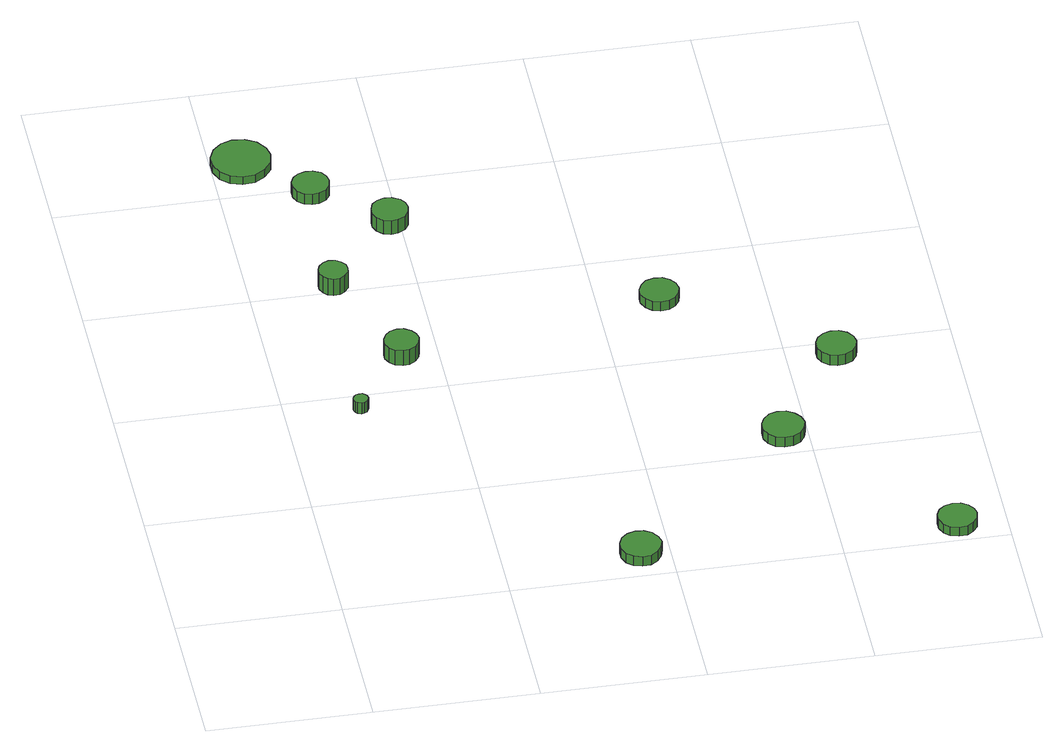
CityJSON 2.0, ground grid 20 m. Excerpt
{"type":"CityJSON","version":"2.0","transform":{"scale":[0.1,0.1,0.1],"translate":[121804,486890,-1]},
"CityObjects":{
"tree1":{"type":"SolitaryVegetationObject","attributes":{"function":"something"}},
"tree2":{"type":"SolitaryVegetationObject","attributes":{"function":"something"}},
"tree3":{"type":"SolitaryVegetationObject","attributes":{"function":"something"},"geometry":[{"type":"MultiSurface","lod":"1","boundaries":[[[0,1,2,3,4,5,6,7,8,9,10,11,12,13,14]],[[15,16,17,18,19,20,21,22,23,24,25,26,27,28,29]],[[0,29,28,1]],[[1,28,27,2]],[[2,27,26,3]],[[3,26,25,4]],[[4,25,24,5]],[[5,24,23,6]],[[6,23,22,7]],[[7,22,21,8]],[[8,21,20,9]],[[9,20,19,10]],[[10,19,18,11]],[[11,18,17,12]],[[12,17,16,13]],[[13,16,15,14]],[[14,15,29,0]]]}]},
"tree4":{"type":"SolitaryVegetationObject","attributes":{"function":"something"},"geometry":[{"type":"MultiSurface","lod":"1","boundaries":[[[30,31,32,33,34,35,36,37,38,39,40,41,42,43,44]],[[45,46,47,48,49,50,51,52,53,54,55,56,57,58,59]],[[30,59,58,31]],[[31,58,57,32]],[[32,57,56,33]],[[33,56,55,34]],[[34,55,54,35]],[[35,54,53,36]],[[36,53,52,37]],[[37,52,51,38]],[[38,51,50,39]],[[39,50,49,40]],[[40,49,48,41]],[[41,48,47,42]],[[42,47,46,43]],[[43,46,45,44]],[[44,45,59,30]]]}]},
"tree5":{"type":"SolitaryVegetationObject","attributes":{"function":"something"},"geometry":[{"type":"MultiSurface","lod":"1","boundaries":[[[60,61,62,63,64,65,66,67,68,69,70,71,72,73,74]],[[75,76,77,78,79,80,81,82,83,84,85,86,87,88,89]],[[60,89,88,61]],[[61,88,87,62]],[[62,87,86,63]],[[63,86,85,64]],[[64,85,84,65]],[[65,84,83,66]],[[66,83,82,67]],[[67,82,81,68]],[[68,81,80,69]],[[69,80,79,70]],[[70,79,78,71]],[[71,78,77,72]],[[72,77,76,73]],[[73,76,75,74]],[[74,75,89,60]]]}]},
"tree6":{"type":"SolitaryVegetationObject","attributes":{"function":"something"},"geometry":[{"type":"MultiSurface","lod":"1","boundaries":[[[90,91,92,93,94,95,96,97,98,99,100,101,102,103,104]],[[105,106,107,108,109,110,111,112,113,114,115,116,117,118,119]],[[90,119,118,91]],[[91,118,117,92]],[[92,117,116,93]],[[93,116,115,94]],[[94,115,114,95]],[[95,114,113,96]],[[96,113,112,97]],[[97,112,111,98]],[[98,111,110,99]],[[99,110,109,100]],[[100,109,108,101]],[[101,108,107,102]],[[102,107,106,103]],[[103,106,105,104]],[[104,105,119,90]]]}]},
"tree7":{"type":"SolitaryVegetationObject","attributes":{"function":"something"},"geometry":[{"type":"MultiSurface","lod":"1","boundaries":[[[120,121,122,123,124,125,126,127,128,129,130,131,132,133,134]],[[135,136,137,138,139,140,141,142,143,144,145,146,147,148,149]],[[120,149,148,121]],[[121,148,147,122]],[[122,147,146,123]],[[123,146,145,124]],[[124,145,144,125]],[[125,144,143,126]],[[126,143,142,127]],[[127,142,141,128]],[[128,141,140,129]],[[129,140,139,130]],[[130,139,138,131]],[[131,138,137,132]],[[132,137,136,133]],[[133,136,135,134]],[[134,135,149,120]]]}]},
"tree8":{"type":"SolitaryVegetationObject","attributes":{"function":"something"},"geometry":[{"type":"MultiSurface","lod":"1","boundaries":[[[150,151,152,153,154,155,156,157,158,159,160,161,162,163,164]],[[165,166,167,168,169,170,171,172,173,174,175,176,177,178,179]],[[150,179,178,151]],[[151,178,177,152]],[[152,177,176,153]],[[153,176,175,154]],[[154,175,174,155]],[[155,174,173,156]],[[156,173,172,157]],[[157,172,171,158]],[[158,171,170,159]],[[159,170,169,160]],[[160,169,168,161]],[[161,168,167,162]],[[162,167,166,163]],[[163,166,165,164]],[[164,165,179,150]]]}]},
"tree9":{"type":"SolitaryVegetationObject","attributes":{"function":"something"},"geometry":[{"type":"MultiSurface","lod":"1","boundaries":[[[180,181,182,183,184,185,186,187,188,189,190,191,192,193,194]],[[195,196,197,198,199,200,201,202,203,204,205,206,207,208,209]],[[180,209,208,181]],[[181,208,207,182]],[[182,207,206,183]],[[183,206,205,184]],[[184,205,204,185]],[[185,204,203,186]],[[186,203,202,187]],[[187,202,201,188]],[[188,201,200,189]],[[189,200,199,190]],[[190,199,198,191]],[[191,198,197,192]],[[192,197,196,193]],[[193,196,195,194]],[[194,195,209,180]]]}]},
"tree10":{"type":"SolitaryVegetationObject","attributes":{"function":"something"},"geometry":[{"type":"MultiSurface","lod":"1","boundaries":[[[210,211,212,213,214,215,216,217,218,219,220,221,222,223,224]],[[225,226,227,228,229,230,231,232,233,234,235,236,237,238,239]],[[210,239,238,211]],[[211,238,237,212]],[[212,237,236,213]],[[213,236,235,214]],[[214,235,234,215]],[[215,234,233,216]],[[216,233,232,217]],[[217,232,231,218]],[[218,231,230,219]],[[219,230,229,220]],[[220,229,228,221]],[[221,228,227,222]],[[222,227,226,223]],[[223,226,225,224]],[[224,225,239,210]]]}]},
"tree11":{"type":"SolitaryVegetationObject","attributes":{"function":"something"},"geometry":[{"type":"MultiSurface","lod":"1","boundaries":[[[240,241,242,243,244,245,246,247,248,249,250,251,252,253,254]],[[255,256,257,258,259,260,261,262,263,264,265,266,267,268,269]],[[240,269,268,241]],[[241,268,267,242]],[[242,267,266,243]],[[243,266,265,244]],[[244,265,264,245]],[[245,264,263,246]],[[246,263,262,247]],[[247,262,261,248]],[[248,261,260,249]],[[249,260,259,250]],[[250,259,258,251]],[[251,258,257,252]],[[252,257,256,253]],[[253,256,255,254]],[[254,255,269,240]]]}]},
"tree12":{"type":"SolitaryVegetationObject","attributes":{"function":"something"}},
"tree13":{"type":"SolitaryVegetationObject","attributes":{"function":"something"},"geometry":[{"type":"MultiSurface","lod":"1","boundaries":[[[270,271,272,273,274,275,276,277,278,279,280,281,282,283,284]],[[285,286,287,288,289,290,291,292,293,294,295,296,297,298,299]],[[270,299,298,271]],[[271,298,297,272]],[[272,297,296,273]],[[273,296,295,274]],[[274,295,294,275]],[[275,294,293,276]],[[276,293,292,277]],[[277,292,291,278]],[[278,291,290,279]],[[279,290,289,280]],[[280,289,288,281]],[[281,288,287,282]],[[282,287,286,283]],[[283,286,285,284]],[[284,285,299,270]]]}]},
"tree14":{"type":"SolitaryVegetationObject","attributes":{"function":"something"}},
"tree15":{"type":"SolitaryVegetationObject","attributes":{"function":"something"},"geometry":[{"type":"MultiSurface","lod":"1","boundaries":[[[300,301,302,303,304,305,306,307,308,309,310,311,312,313,314]],[[315,316,317,318,319,320,321,322,323,324,325,326,327,328,329]],[[300,329,328,301]],[[301,328,327,302]],[[302,327,326,303]],[[303,326,325,304]],[[304,325,324,305]],[[305,324,323,306]],[[306,323,322,307]],[[307,322,321,308]],[[308,321,320,309]],[[309,320,319,310]],[[310,319,318,311]],[[311,318,317,312]],[[312,317,316,313]],[[313,316,315,314]],[[314,315,329,300]]]}]}
},
"vertices":[
[100,374,21],[99,378,21],[97,381,21],[94,383,21],[90,383,21],[86,382,21],[84,380,21],[82,376,21],[82,373,21],[84,369,21],[86,367,21],[90,365,21],[94,366,21],[97,368,21],[99,371,21],[99,371,5],[97,368,5],[94,366,5],[90,365,5],[86,367,5],[84,369,5],[82,373,5],[82,376,5],[84,380,5],[86,382,5],[90,383,5],[94,383,5],[97,381,5],[99,378,5],[100,374,5],
[119,613,29],[118,620,29],[113,626,29],[107,630,29],[99,631,29],[92,628,29],[87,623,29],[84,616,29],[84,609,29],[87,602,29],[92,597,29],[99,594,29],[107,595,29],[113,599,29],[118,605,29],[118,605,5],[113,599,5],[107,595,5],[99,594,5],[92,597,5],[87,602,5],[84,609,5],[84,616,5],[87,623,5],[92,628,5],[99,631,5],[107,630,5],[113,626,5],[118,620,5],[119,613,5],
[72,858,17],[69,872,17],[60,885,17],[47,892,17],[32,894,17],[18,889,17],[7,879,17],[1,865,17],[1,850,17],[7,836,17],[18,826,17],[32,822,17],[47,823,17],[60,831,17],[69,843,17],[69,843,6],[60,831,6],[47,823,6],[32,822,6],[18,826,6],[7,836,6],[1,850,6],[1,865,6],[7,879,6],[18,889,6],[32,894,6],[47,892,6],[60,885,6],[69,872,6],[72,858,6],
[178,469,27],[176,477,27],[171,484,27],[163,489,27],[155,490,27],[146,487,27],[140,481,27],[136,473,27],[136,464,27],[140,456,27],[146,450,27],[155,448,27],[163,448,27],[171,453,27],[176,460,27],[176,460,5],[171,453,5],[163,448,5],[155,448,5],[146,450,5],[140,456,5],[136,464,5],[136,473,5],[140,481,5],[146,487,5],[155,490,5],[163,489,5],[171,484,5],[176,477,5],[178,469,5],
[130,792,21],[128,801,21],[123,809,21],[114,813,21],[105,814,21],[96,811,21],[89,805,21],[85,796,21],[85,787,21],[89,778,21],[96,772,21],[105,769,21],[114,770,21],[123,775,21],[128,782,21],[128,782,6],[123,775,6],[114,770,6],[105,769,6],[96,772,6],[89,778,6],[85,787,6],[85,796,6],[89,805,6],[96,811,6],[105,814,6],[114,813,6],[123,809,6],[128,801,6],[130,792,6],
[390,42,20],[387,52,20],[381,61,20],[372,66,20],[362,67,20],[352,64,20],[344,57,20],[340,47,20],[340,37,20],[344,27,20],[352,20,20],[362,17,20],[372,18,20],[381,24,20],[387,32,20],[387,32,6],[381,24,6],[372,18,6],[362,17,6],[352,20,6],[344,27,6],[340,37,6],[340,47,6],[344,57,6],[352,64,6],[362,67,6],[372,66,6],[381,61,6],[387,52,6],[390,42,6],
[211,719,26],[209,728,26],[204,735,26],[195,740,26],[186,741,26],[177,738,26],[170,732,26],[167,723,26],[167,714,26],[170,706,26],[177,699,26],[186,696,26],[195,697,26],[204,702,26],[209,710,26],[209,710,6],[204,702,6],[195,697,6],[186,696,6],[177,699,6],[170,706,6],[167,714,6],[167,723,6],[170,732,6],[177,738,6],[186,741,6],[195,740,6],[204,735,6],[209,728,6],[211,719,6],
[497,515,21],[495,525,21],[489,533,21],[481,538,21],[471,539,21],[461,536,21],[454,529,21],[450,520,21],[450,511,21],[454,502,21],[461,495,21],[471,492,21],[481,493,21],[489,498,21],[495,506,21],[495,506,8],[489,498,8],[481,493,8],[471,492,8],[461,495,8],[454,502,8],[450,511,8],[450,520,8],[454,529,8],[461,536,8],[471,539,8],[481,538,8],[489,533,8],[495,525,8],[497,515,8],
[596,234,22],[593,245,22],[587,253,22],[578,259,22],[567,260,22],[557,257,22],[549,249,22],[545,240,22],[545,229,22],[549,219,22],[557,212,22],[567,209,22],[578,210,22],[587,215,22],[593,224,22],[593,224,8],[587,215,8],[578,210,8],[567,209,8],[557,212,8],[549,219,8],[545,229,8],[545,240,8],[549,249,8],[557,257,8],[567,260,8],[578,259,8],[587,253,8],[593,245,8],[596,234,8],
[764,29,20],[762,38,20],[756,46,20],[748,51,20],[738,52,20],[728,49,20],[721,43,20],[717,34,20],[717,24,20],[721,14,20],[728,8,20],[738,5,20],[748,6,20],[756,11,20],[762,19,20],[762,19,7],[756,11,7],[748,6,7],[738,5,7],[728,8,7],[721,14,7],[717,24,7],[717,34,7],[721,43,7],[728,49,7],[738,52,7],[748,51,7],[756,46,7],[762,38,7],[764,29,7],
[683,374,24],[681,384,24],[675,392,24],[666,397,24],[656,398,24],[647,395,24],[639,388,24],[635,379,24],[635,369,24],[639,360,24],[647,353,24],[656,350,24],[666,351,24],[675,356,24],[681,364,24],[681,364,9],[675,356,9],[666,351,9],[656,350,9],[647,353,9],[639,360,9],[635,369,9],[635,379,9],[639,388,9],[647,395,9],[656,398,9],[666,397,9],[675,392,9],[681,384,9],[683,374,9]
]}
